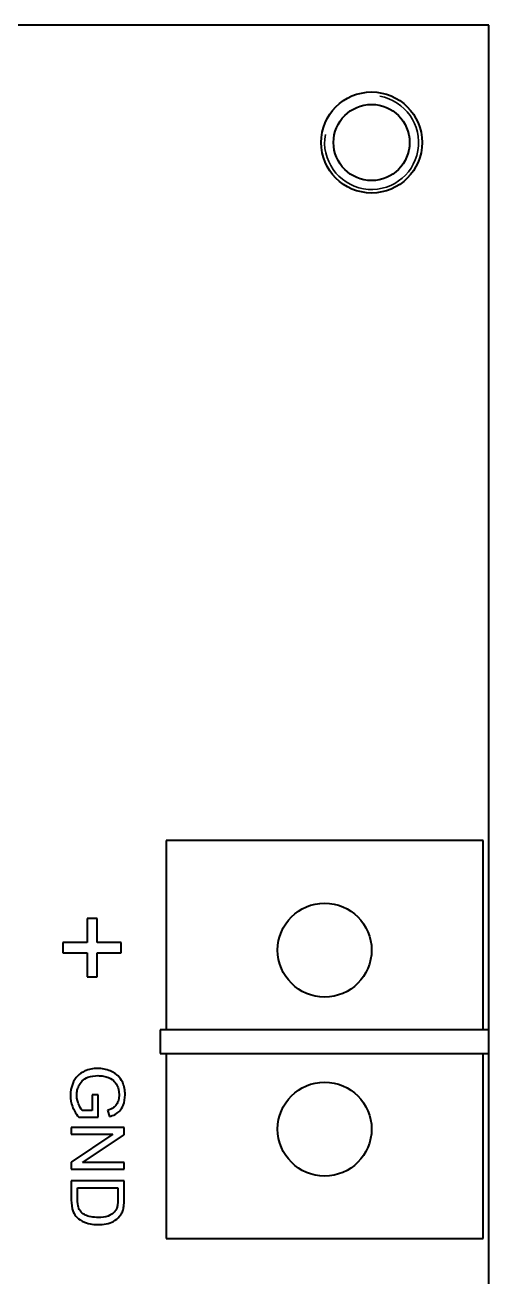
# Model space of a CAD drawing. Header units: millimetres. Extents: x 0 to 4205, y 0 to 2970.
# Drawn here: x 1928.6 to 1948.3, y 2498.3 to 2551.6 of the extents above; entities that cross this region are included whole.
import ezdxf

# ---------------------------------------------------------------- set-up
doc = ezdxf.new("R2010")
doc.units = ezdxf.units.MM
doc.header["$LTSCALE"] = 5
doc.layers.add('가시적인 것(ISO)', color=3, linetype='Continuous', lineweight=40)
doc.layers.add('가시적인 좁은 것(ISO)', color=3, linetype='Continuous', lineweight=35)

msp = doc.modelspace()

# ---------------------------------------------------------------- linework, layer by layer
at = {"layer": '가시적인 것(ISO)'}
for p, q in [((1948.348, 2551.577), (1889.348, 2551.577)), ((1948.348, 2381.577), (1948.348, 2551.577)), ((1934.594, 2516.857), (1934.594, 2508.798)), ((1948.101, 2516.857), (1934.594, 2516.857)), ((1948.101, 2508.798), (1948.101, 2516.857)), ((1931.661, 2513.536), (1931.232, 2513.536)), ((1931.232, 2513.536), (1931.232, 2512.515)), ((1931.661, 2512.515), (1931.661, 2513.536)), ((1931.232, 2512.515), (1930.203, 2512.515)), ((1930.203, 2512.515), (1930.203, 2512.081)), ((1932.682, 2512.515), (1931.661, 2512.515)), ((1932.682, 2512.081), (1932.682, 2512.515)), ((1930.203, 2512.081), (1931.232, 2512.081)), ((1931.232, 2512.081), (1931.232, 2511.061)), ((1931.661, 2511.061), (1931.661, 2512.081)), ((1931.661, 2512.081), (1932.682, 2512.081)), ((1931.232, 2511.061), (1931.661, 2511.061)), ((1948.347, 2508.798), (1934.348, 2508.798)), ((1934.348, 2508.798), (1934.348, 2507.798)), ((1948.347, 2507.798), (1948.347, 2508.798)), ((1934.348, 2507.798), (1948.347, 2507.798)), ((1934.594, 2507.798), (1934.594, 2499.919)), ((1948.101, 2499.917), (1948.101, 2507.798)), ((1931.707, 2506.031), (1931.441, 2506.031)), ((1931.441, 2506.031), (1931.441, 2505.371)), ((1931.707, 2505.079), (1931.707, 2506.031)), ((1930.874, 2505.079), (1931.707, 2505.079)), ((1931.441, 2505.371), (1931.025, 2505.371)), ((1932.107, 2505.381), (1932.18, 2505.113)), ((1932.81, 2504.642), (1930.56, 2504.642)), ((1930.56, 2504.642), (1930.56, 2504.357)), ((1930.56, 2504.357), (1932.326, 2504.357)), ((1932.326, 2504.357), (1930.56, 2503.174)), ((1932.81, 2504.337), (1932.81, 2504.642)), ((1931.043, 2503.153), (1932.81, 2504.337)), ((1930.56, 2503.174), (1930.56, 2502.869)), ((1930.56, 2502.869), (1932.81, 2502.869)), ((1932.81, 2503.153), (1931.043, 2503.153)), ((1932.81, 2502.869), (1932.81, 2503.153)), ((1932.81, 2502.37), (1930.56, 2502.37)), ((1930.56, 2502.37), (1930.56, 2501.557)), ((1932.81, 2501.594), (1932.81, 2502.37)), ((1930.826, 2501.591), (1930.826, 2502.071)), ((1930.826, 2502.071), (1932.544, 2502.071)), ((1932.544, 2502.071), (1932.544, 2501.598)), ((1934.594, 2499.919), (1935.109, 2499.917)), ((1935.109, 2499.917), (1948.101, 2499.917))]:
    msp.add_line(p, q, dxfattribs=at)
for centre, radius in [((1943.348, 2546.577), 2.15), ((1943.348, 2546.577), 1.621), ((1941.348, 2512.197), 2), ((1941.348, 2504.577), 2)]:
    msp.add_circle(centre, radius, dxfattribs=at)
for points, knots in [([(1931.675, 2507.159), (1931.58, 2507.159), (1931.486, 2507.151), (1931.305, 2507.114), (1931.219, 2507.087), (1931.004, 2506.992), (1930.909, 2506.921), (1930.733, 2506.745), (1930.665, 2506.627), (1930.552, 2506.353), (1930.522, 2506.184), (1930.522, 2506.01)], [-0.1464759, -0.1464759, -0.1464759, -0.1464759, -0.1299975, -0.1299975, -0.11426, -0.11426, -0.0888441, -0.0888441, -0.0521905, -0.0521905, 0, 0, 0, 0]), ([(1932.849, 2506.033), (1932.849, 2506.125), (1932.841, 2506.217), (1932.807, 2506.393), (1932.782, 2506.475), (1932.689, 2506.684), (1932.619, 2506.773), (1932.485, 2506.906), (1932.382, 2506.985), (1932.046, 2507.125), (1931.864, 2507.159), (1931.675, 2507.159)], [-0.2208185, -0.2208185, -0.2208185, -0.2208185, -0.1886635, -0.1886635, -0.1585616, -0.1585616, -0.1092245, -0.1092245, -0.0567436, -0.0567436, 0, 0, 0, 0]), ([(1930.791, 2506.027), (1930.791, 2506.097), (1930.799, 2506.165), (1930.828, 2506.3), (1930.851, 2506.365), (1930.905, 2506.48), (1930.947, 2506.559), (1931.096, 2506.7), (1931.179, 2506.749), (1931.402, 2506.835), (1931.55, 2506.852), (1931.693, 2506.852)], [-0.1831674, -0.1831674, -0.1831674, -0.1831674, -0.1438051, -0.1438051, -0.1045616, -0.1045616, -0.0717557, -0.0717557, -0.042969, -0.042969, 0, 0, 0, 0]), ([(1931.693, 2506.852), (1931.772, 2506.852), (1931.851, 2506.846), (1932.003, 2506.817), (1932.076, 2506.795), (1932.146, 2506.767)], [-0.04649619, -0.04649619, -0.04649619, -0.04649619, -0.0228229, -0.0228229, 0, 0, 0, 0]), ([(1932.146, 2506.767), (1932.263, 2506.717), (1932.346, 2506.648), (1932.452, 2506.541), (1932.497, 2506.467), (1932.554, 2506.332), (1932.594, 2506.221), (1932.594, 2506.031)], [-0.2024066, -0.2024066, -0.2024066, -0.2024066, -0.1409423, -0.1409423, -0.0569604, -0.0569604, 0, 0, 0, 0]), ([(1930.522, 2506.01), (1930.522, 2505.845), (1930.552, 2505.686), (1930.656, 2505.412), (1930.732, 2505.257), (1930.874, 2505.079)], [-0.1562466, -0.1562466, -0.1562466, -0.1562466, -0.0682942, -0.0682942, 0, 0, 0, 0]), ([(1931.025, 2505.371), (1930.963, 2505.44), (1930.911, 2505.539), (1930.843, 2505.707), (1930.791, 2505.842), (1930.791, 2506.027)], [-0.1624234, -0.1624234, -0.1624234, -0.1624234, -0.0556453, -0.0556453, 0, 0, 0, 0]), ([(1932.594, 2506.031), (1932.594, 2505.957), (1932.585, 2505.884), (1932.546, 2505.737), (1932.516, 2505.675), (1932.441, 2505.557), (1932.394, 2505.518), (1932.289, 2505.446), (1932.2, 2505.409), (1932.107, 2505.381)], [-0.05959311, -0.05959311, -0.05959311, -0.05959311, -0.05136855, -0.05136855, -0.04257626, -0.04257626, -0.02911316, -0.02911316, 0, 0, 0, 0]), ([(1932.18, 2505.113), (1932.265, 2505.135), (1932.35, 2505.164), (1932.521, 2505.253), (1932.578, 2505.304), (1932.68, 2505.409), (1932.731, 2505.495), (1932.826, 2505.729), (1932.849, 2505.88), (1932.849, 2506.033)], [-0.1017638, -0.1017638, -0.1017638, -0.1017638, -0.0899797, -0.0899797, -0.075762, -0.075762, -0.0458478, -0.0458478, 0, 0, 0, 0]), ([(1930.56, 2501.557), (1930.56, 2501.412), (1930.574, 2501.223), (1930.682, 2500.962), (1930.733, 2500.886), (1930.875, 2500.746), (1930.966, 2500.675), (1931.342, 2500.522), (1931.558, 2500.509), (1931.697, 2500.509)], [-0.1519567, -0.1519567, -0.1519567, -0.1519567, -0.0990602, -0.0990602, -0.0700611, -0.0700611, -0.0415956, -0.0415956, 0, 0, 0, 0]), ([(1930.983, 2501.04), (1930.957, 2501.066), (1930.935, 2501.096), (1930.891, 2501.171), (1930.876, 2501.214), (1930.836, 2501.335), (1930.826, 2501.459), (1930.826, 2501.591)], [-0.059582, -0.059582, -0.059582, -0.059582, -0.0510715, -0.0510715, -0.039565, -0.039565, 0, 0, 0, 0]), ([(1932.498, 2501.214), (1932.483, 2501.175), (1932.463, 2501.139), (1932.414, 2501.07), (1932.384, 2501.038), (1932.302, 2500.966), (1932.235, 2500.915), (1932.001, 2500.831), (1931.852, 2500.816), (1931.702, 2500.816)], [-0.1329556, -0.1329556, -0.1329556, -0.1329556, -0.1088956, -0.1088956, -0.0834581, -0.0834581, -0.0449196, -0.0449196, 0, 0, 0, 0]), ([(1932.544, 2501.598), (1932.544, 2501.524), (1932.541, 2501.443), (1932.526, 2501.315), (1932.515, 2501.259), (1932.498, 2501.214)], [-0.03407256, -0.03407256, -0.03407256, -0.03407256, -0.01458407, -0.01458407, 0, 0, 0, 0]), ([(1932.616, 2500.864), (1932.655, 2500.91), (1932.688, 2500.96), (1932.743, 2501.071), (1932.763, 2501.131), (1932.777, 2501.193)], [-0.03716641, -0.03716641, -0.03716641, -0.03716641, -0.01906772, -0.01906772, 0, 0, 0, 0]), ([(1932.777, 2501.193), (1932.79, 2501.247), (1932.797, 2501.308), (1932.808, 2501.438), (1932.81, 2501.519), (1932.81, 2501.594)], [-0.03915868, -0.03915868, -0.03915868, -0.03915868, -0.02265509, -0.02265509, 0, 0, 0, 0]), ([(1931.702, 2500.816), (1931.602, 2500.816), (1931.499, 2500.823), (1931.292, 2500.862), (1931.217, 2500.891), (1931.099, 2500.947), (1931.036, 2500.988), (1930.983, 2501.04)], [-0.05469802, -0.05469802, -0.05469802, -0.05469802, -0.03942608, -0.03942608, -0.02232022, -0.02232022, 0, 0, 0, 0]), ([(1931.697, 2500.509), (1931.815, 2500.509), (1931.935, 2500.519), (1932.162, 2500.568), (1932.261, 2500.603), (1932.452, 2500.704), (1932.542, 2500.775), (1932.616, 2500.864)], [-0.09641481, -0.09641481, -0.09641481, -0.09641481, -0.0649102, -0.0649102, -0.03477881, -0.03477881, 0, 0, 0, 0])]:
    msp.add_open_spline(points, degree=3, knots=knots, dxfattribs=at)
at = {"layer": '가시적인 좁은 것(ISO)'}
msp.add_arc((1943.348, 2546.577), 2, 170, 80, dxfattribs=at)

doc.saveas('drawing.dxf')
